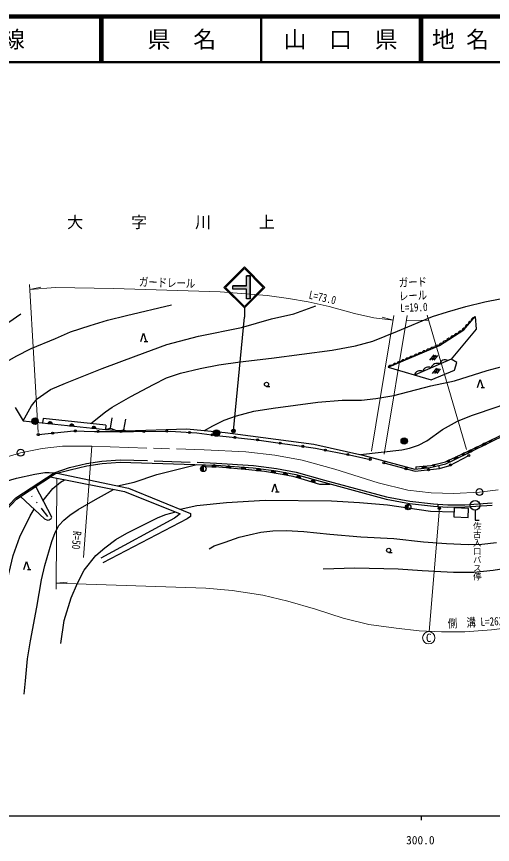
# Model space of a CAD drawing. Units: millimetres at full size, sheet at 1:1000; details may follow other scales. Extents: x 40000 to 680000, y 20000 to 380000.
# Drawn here: x 279441 to 383631, y 198715 to 380000 of the extents above; entities that cross this region are included whole.
import ezdxf
from ezdxf.enums import TextEntityAlignment as Align

# ---------------------------------------------------------------- set-up
doc = ezdxf.new("R2010")
doc.units = ezdxf.units.MM
doc.header["$LTSCALE"] = 1000
for name, pattern in [('CHAIN', [18.5, 12, -1.5, 3.5, -1.5]), ('DASHED', [7.5, 6, -1.5]), ('DOTTED', [1.75, 0.25, -1.5])]:
    doc.linetypes.add(name, pattern=pattern)
for name, color, linetype, lineweight in [('M-BGD', 7, 'Continuous', 25), ('M-BMK', 2, 'CHAIN', 13), ('M-BMK-SRVR', 3, 'Continuous', 25), ('M-STR-HTXT', 7, 'Continuous', 13), ('M-STR-STRC', 7, 'Continuous', 25), ('M-TTL', 2, 'Continuous', 140), ('M-TTL-BAND', 7, 'Continuous', 25), ('M-TTL-LINE', 7, 'Continuous', 50)]:
    doc.layers.add(name, color=color, linetype=linetype, lineweight=lineweight)
doc.layers.add('M-BMK-HTXT', color=7, linetype='Continuous')
doc.layers.add('M-TTL-TXT', color=7, linetype='Continuous')
doc.styles.add('@ＭＳ ゴシック', font='')
doc.styles.add('ＭＳ ゴシック', font='')
doc.styles.get('@ＭＳ ゴシック').set_extended_font_data('@MS Gothic')
doc.styles.get('ＭＳ ゴシック').set_extended_font_data('MS Gothic')

msp = doc.modelspace()

# ---------------------------------------------------------------- hatches: boundary and pattern name
at = {"layer": 'M-BGD'}
for points in [[(284180, 291406, -0.41421), (283480, 290706, -0.41421), (282780, 291406, -1)], [(286290, 290892, -0.82183), (287275, 290788)], [(291054, 290389, -0.82183), (292039, 290285)], [(295891, 289879, -0.82183), (296877, 289775)], [(323912, 288792, -0.41421), (323212, 288092, -0.41421), (322512, 288792, -1)], [(365014, 287050, -0.41421), (364314, 286350, -0.41421), (363614, 287050, -1)], [(381413, 285921, -0.82183), (382303, 286356)], [(383492, 287333), (382931, 287056, 0.84072)], [(378353, 284423, -0.82183), (379243, 284858)], [(379737, 285500), (380304, 285764, -0.84072)], [(373673, 282676), (374241, 282940, -0.84072)], [(375269, 282914, -0.82183), (376159, 283349)], [(376896, 284177), (377463, 284441, -0.84072)], [(320342, 281568, 0.41421), (319742, 280968, 0.41421), (320342, 280368)], [(322165, 281411, -0.82183), (323155, 281387)], [(325389, 281228, -0.82183), (326376, 281142)], [(328617, 280945, -0.82183), (329604, 280858)], [(368192, 281062, -0.82183), (369178, 281160)], [(370489, 281789), (371095, 281945, -0.84072)], [(331950, 280632, -0.82183), (332936, 280533)], [(335187, 280214, -0.82183), (336165, 280052)], [(337828, 279768, -0.82183), (338798, 279564)], [(340697, 279121, -0.82183), (341654, 278862)], [(343853, 278197, -0.82183), (344797, 277897)], [(365306, 273165, 0.41421), (364594, 272703, 0.41421), (365057, 271991)]]:
    msp.add_hatch(color=256, dxfattribs=at).paths.add_polyline_path(points)
at = {"layer": 'M-STR-STRC'}
for points in [[(329812, 320314), (329812, 318189), (330562, 318189), (330562, 323189), (329812, 323189), (329812, 321064), (326812, 321064), (326812, 320314)], [(326596, 289051, -1), (327271, 289481, -0.41421), (327148, 288929, -0.41421)], [(372244, 272441, -0.41421), (372144, 272102, -0.41421), (371805, 272202, -1)]]:
    msp.add_hatch(color=256, dxfattribs=at).paths.add_polyline_path(points)

# ---------------------------------------------------------------- linework, layer by layer
at = {"layer": 'M-BGD'}
for p, q in [((307412, 308871), (308165, 308871)), ((369928, 304760), (370875, 305933)), ((370324, 304979), (370542, 305249)), ((370411, 304789), (371240, 305845)), ((370729, 305481), (370947, 305751)), ((370740, 304922), (370958, 305192)), ((370895, 304779), (371665, 305795)), ((371137, 305414), (371355, 305684)), ((370529, 301839), (371477, 303013)), ((371013, 301869), (371842, 302924)), ((371330, 302561), (371548, 302830)), ((371496, 301859), (372266, 302875)), ((371739, 302494), (371956, 302763)), ((370925, 302059), (371143, 302329)), ((371341, 302002), (371559, 302271)), ((334172, 299008), (334922, 299008)), ((381128, 298764), (381880, 298764)), ((285238, 291981), (285136, 291014)), ((299012, 290527), (285238, 291981)), ((299983, 289853), (300392, 292126)), ((286290, 290892), (287275, 290788)), ((291054, 290389), (292039, 290285)), ((299012, 290527), (298910, 289560)), ((302942, 289539), (303351, 291812)), ((295891, 289879), (296877, 289775)), ((383492, 287333), (382931, 287056)), ((378353, 284423), (379243, 284858)), ((380304, 285764), (379737, 285500)), ((381413, 285921), (382303, 286356)), ((374241, 282940), (373673, 282676)), ((375269, 282914), (376159, 283349)), ((377463, 284441), (376896, 284177)), ((320342, 280368), (320342, 281568)), ((322165, 281411), (323155, 281387)), ((325389, 281228), (326376, 281142)), ((366848, 281399), (366895, 280934)), ((368192, 281062), (369178, 281160)), ((371095, 281945), (370489, 281789)), ((372059, 281027), (371894, 281703)), ((328617, 280945), (329604, 280858)), ((331950, 280632), (332936, 280533)), ((335187, 280214), (336165, 280052)), ((337828, 279768), (338798, 279564)), ((340697, 279121), (341654, 278862)), ((343853, 278197), (344797, 277897)), ((336157, 275900), (336909, 275900)), ((286314, 270536), (285027, 272132)), ((365057, 271991), (365306, 273165)), ((371685, 273205), (371655, 272706)), ((379827, 271923), (379827, 269749)), ((379827, 269749), (380717, 269749)), ((360911, 262666), (361661, 262666)), ((281824, 258909), (282577, 258909))]:
    msp.add_line(p, q, dxfattribs=at)
at = {"layer": 'M-BGD', "linetype": 'DOTTED'}
msp.add_line((285027, 272132), (282750, 274956), dxfattribs=at)
at = {"layer": 'M-BGD'}
for points in [[(295680, 290879), (298896, 293474), (300359, 294497), (304460, 296815), (309459, 299428), (312264, 300859), (315361, 301911), (319672, 302951), (323736, 303747), (328406, 304390), (335258, 305219), (348573, 306936), (353672, 307930), (357464, 308955), (362811, 311088), (370533, 314319), (373819, 315373), (377837, 316479), (381986, 317537), (391335, 319323)], [(271462, 300909), (274073, 302187), (275942, 303684), (279337, 305632), (282605, 307285), (287949, 309516), (291219, 310940), (295525, 312369), (299386, 313530), (303542, 314543), (313372, 316876)], [(280919, 291459), (282680, 294750), (283936, 296323), (286838, 298346), (290161, 299735), (298174, 302899), (305645, 305699), (312340, 308165), (319299, 310049), (328658, 311885), (335235, 313801), (340170, 314927), (344990, 316648)], [(265774, 303392), (268879, 306301), (273093, 309774), (277736, 313088), (280390, 314893)], [(360836, 303191), (372012, 307995), (377336, 311384), (379862, 314289)], [(379862, 314289), (380071, 311522), (374567, 304962), (366550, 301503)], [(306625, 308871), (307208, 310653), (307790, 308871)], [(360836, 303191), (370200, 300426), (375304, 302587), (375846, 304230), (374567, 304962)], [(320625, 289345), (322414, 290353), (324924, 291595), (327575, 292548), (331362, 293580), (335649, 294257), (345438, 295537), (350721, 296010), (354962, 296032), (358104, 296394), (362028, 297051), (370115, 299119), (375302, 300232), (382478, 302512), (389013, 304231)], [(354711, 284087), (363807, 285118), (365471, 285479), (367475, 286137), (369242, 287067), (372710, 289603), (375990, 291437), (379075, 292618), (384862, 294597), (391077, 297007), (396284, 298454), (398809, 299383), (400363, 299968), (403991, 300368), (406121, 300584), (408273, 301108), (409426, 301359), (410606, 301430), (412372, 301468)], [(380341, 298764), (380923, 300546), (381505, 298764)], [(279168, 294429), (280919, 291459), (298910, 289560), (303252, 289267), (316694, 289716), (325137, 288920), (344508, 286342), (355244, 283970), (366621, 280906), (370011, 281243), (373396, 282069), (375113, 282837), (386724, 288520)], [(346578, 259094), (353492, 259273), (362957, 259092), (368279, 258725), (375093, 258349), (379534, 258335), (383763, 258807), (392471, 260133), (396906, 261127), (400499, 262614), (406258, 266056), (412205, 270071), (417000, 273842), (423392, 278877), (427471, 282536), (431259, 285456), (433802, 287338), (437469, 289349), (442544, 291671), (445850, 293294), (447975, 293960), (449724, 294353)], [(366848, 281399), (370169, 281707), (373345, 282523), (380478, 285845), (394252, 292647)], [(284209, 288458), (291984, 289266), (296517, 289171), (305076, 289134), (313062, 289219), (318919, 288823), (323317, 288291), (332060, 287314), (344909, 285492), (352986, 283893), (356842, 283042)], [(298910, 289560), (299983, 289853), (301081, 289414)], [(301977, 289353), (302942, 289539), (303374, 289271)], [(359868, 282289), (366683, 280459), (372059, 281027), (374283, 281720), (378449, 283880)], [(260941, 246078), (264465, 254350), (269321, 262423), (272590, 267097), (279449, 274301), (287943, 279928), (291183, 280744), (294834, 281641), (298203, 282132), (302110, 282443), (311468, 282154), (323177, 281739), (331256, 281179), (336277, 280510), (340558, 279729), (346712, 278023), (360343, 274310), (365437, 273394), (370702, 272764), (371655, 272706)], [(301566, 277208), (305198, 278046), (310122, 279711), (318945, 281889)], [(320014, 281852), (320866, 281443), (323754, 281372), (330279, 280799), (333744, 280453), (337609, 279814), (339951, 279323), (342400, 278660), (345784, 277582), (348112, 277642)], [(323203, 282239), (331307, 281677), (336355, 281004), (340670, 280217), (346845, 278505), (360453, 274798), (365511, 273889), (370747, 273263), (371685, 273205)], [(206883, 257755), (233998, 252555), (243597, 253103), (253006, 260039), (268041, 274399), (269375, 275372), (270974, 276162), (275140, 277699), (279404, 278899), (283430, 279824), (285640, 280162), (286614, 280186), (287680, 280122)], [(260481, 246274), (264019, 254580), (268984, 262644), (272304, 267333), (279265, 274619), (287680, 280122)], [(286815, 279180), (303068, 275970), (315280, 271143), (314031, 270178), (297857, 261424)], [(288366, 280034), (303967, 276694), (317521, 271186), (317514, 270511), (316788, 270050), (298360, 260378)], [(285286, 274012), (287352, 276656), (289081, 278051), (289927, 278565)], [(335370, 275900), (335952, 277682), (336534, 275900)], [(280331, 274885), (285529, 270035), (286239, 269749), (286586, 269776), (287036, 270063), (287130, 270414), (283696, 277114)], [(281080, 231594), (281427, 234537), (281839, 239327), (282489, 243304), (283862, 250686), (284912, 256678), (285632, 259811), (287136, 265063), (287880, 267045), (288706, 268531), (289806, 269739), (291105, 270804), (292949, 272057), (296746, 274235), (300641, 276449)], [(315282, 272096), (318926, 272912), (325378, 273611), (333899, 274086), (348359, 273957), (354538, 273604), (360650, 273051), (370103, 271729), (375246, 271523)], [(273059, 230734), (273610, 236881), (275302, 247026), (276847, 254239), (278718, 261963), (280189, 266055), (282397, 270691), (283268, 272144)], [(289169, 242728), (289875, 247786), (291386, 252686), (292762, 255905), (294232, 258747), (296772, 261976), (298769, 263656), (301209, 265494), (303597, 266869), (310471, 270323), (312100, 270979), (314306, 271528)], [(321578, 263449), (322711, 264114), (325146, 264887), (328211, 266034), (330359, 266519), (332895, 267098), (335521, 267395), (338445, 267474), (342353, 267224), (348014, 266690), (354849, 266068), (362036, 265718), (368506, 264962), (373605, 264617), (378339, 264367), (381289, 264457), (384522, 264828)], [(281037, 258909), (281620, 260691), (282202, 258909)]]:
    msp.add_lwpolyline(points, dxfattribs=at)
at = {"layer": 'M-BGD', "linetype": 'DASHED'}
for points in [[(287680, 280122), (291046, 281225), (294738, 282132), (298147, 282629), (302098, 282944), (311485, 282654), (323203, 282239)], [(371655, 272706), (373845, 272572), (377613, 272609), (384173, 273069)], [(371685, 273205), (373858, 273072), (377593, 273109), (384089, 273564)]]:
    msp.add_lwpolyline(points, dxfattribs=at)
at = {"layer": 'M-BGD'}
msp.add_lwpolyline([(375202, 270422), (378321, 270298), (378400, 272307), (375282, 272430)], close=True, dxfattribs=at)
for centre, radius in [((334172, 299458), 450), ((283480, 291406), 700), ((284209, 288458), 225), ((287346, 288784), 225), ((292321, 289259), 225), ((297320, 289168), 225), ((302320, 289146), 225), ((307320, 289158), 225), ((312320, 289211), 225), ((317310, 288932), 225), ((322282, 288416), 225), ((323212, 288792), 700), ((327250, 287851), 225), ((332218, 287291), 225), ((337169, 286589), 225), ((364314, 287050), 700), ((342119, 285888), 225), ((347050, 285068), 225), ((351955, 284097), 225), ((356842, 283042), 225), ((378449, 283880), 225), ((320342, 280968), 600), ((359868, 282289), 225), ((364697, 280993), 225), ((369611, 280769), 225), ((374468, 281816), 225), ((379827, 272973), 1050), ((365181, 272578), 600), ((360911, 263116), 450)]:
    msp.add_circle(centre, radius, dxfattribs=at)
for centre, radius, start, end in [((379603, 313420), 625, 85.86776, 192.12797), ((378291, 311910), 625, 85.86776, 192.12797), ((378947, 312665), 625, 85.86776, 192.12797), ((375027, 309469), 625, 69.354, 175.61421), ((375870, 310006), 625, 69.354, 175.61421), ((376714, 310543), 625, 69.354, 175.61421), ((377557, 311175), 625, 78.0037, 184.26391), ((372482, 307865), 625, 67.83083, 174.09104), ((373340, 308395), 625, 69.354, 175.61421), ((374183, 308932), 625, 69.354, 175.61421), ((367874, 305808), 625, 60.12784, 166.38804), ((368793, 306203), 625, 60.12784, 166.38804), ((369712, 306598), 625, 60.12784, 166.38804), ((370630, 306992), 625, 60.12784, 166.38804), ((371549, 307387), 625, 60.12784, 166.38804), ((364199, 304228), 625, 60.12784, 166.38804), ((365118, 304623), 625, 60.12784, 166.38804), ((366037, 305018), 625, 60.12784, 166.38804), ((366955, 305413), 625, 60.12784, 166.38804), ((373275, 303587), 1250, 60.20461, 166.46481), ((361443, 303044), 625, 60.12784, 166.38804), ((362362, 303439), 625, 60.12784, 166.38804), ((363280, 303833), 625, 60.12784, 166.38804), ((369602, 302003), 1250, 60.20461, 166.46481), ((371438, 302795), 1250, 60.20461, 166.46481), ((367765, 301211), 1250, 60.20461, 166.46481), ((286773, 290743), 505, 5.14751, 162.8057), ((291536, 290240), 505, 5.14751, 162.8057), ((296374, 289729), 505, 5.14751, 162.8057), ((381901, 286051), 505, 37.2502, 194.90839), ((383187, 287244), 318, 216.17216, 16.3899), ((378841, 284553), 505, 37.2502, 194.90839), ((379997, 285681), 318, 214.86613, 15.08386), ((373934, 282857), 318, 214.86613, 15.08386), ((375757, 283043), 505, 37.2502, 194.90839), ((377156, 284358), 318, 214.86613, 15.08386), ((322658, 281301), 505, 9.75167, 167.40986), ((325874, 281087), 505, 6.15088, 163.80907), ((329102, 280804), 505, 6.15088, 163.80907), ((368695, 281014), 505, 16.84112, 174.49931), ((370778, 281920), 318, 204.29263, 4.51036), ((332433, 280485), 505, 5.46729, 163.12548), ((335660, 280037), 505, 1.78224, 159.44043), ((338293, 279570), 505, 359.32952, 156.98771), ((341150, 278897), 505, 356.03185, 153.69004), ((344295, 277954), 505, 353.5053, 151.16349)]:
    msp.add_arc(centre, radius, start, end, dxfattribs=at)
at = {"layer": 'M-BMK'}
msp.add_lwpolyline([(276199, 283249), (280323, 284489), (285017, 285422), (289485, 285928), (295939, 285906), (320510, 285112), (329658, 284656), (335996, 283925), (341955, 282887), (349136, 280923), (358632, 277870), (365094, 276282), (370207, 275707), (375198, 275561), (380797, 275884), (384860, 276367)], dxfattribs=at)
at = {"layer": 'M-BMK-SRVR'}
for centre in [(280323, 284489), (380797, 275884)]:
    msp.add_circle(centre, 750, dxfattribs=at)
at = {"layer": 'M-STR-HTXT'}
for p, q in [((284174, 288931), (282297, 321314)), ((282360, 320235), (284760, 320750)), ((357170, 284851), (362051, 314558)), ((361883, 313535), (359513, 314175)), ((359931, 284141), (364938, 314540)), ((369326, 314580), (377916, 285165)), ((364743, 313357), (369628, 313545)), ((294091, 261542), (295939, 285906)), ((288079, 254615), (288280, 278891)), ((372025, 272322), (369788, 245312)), ((288090, 255921), (290531, 256181))]:
    msp.add_line(p, q, dxfattribs=at)
for points in [[(282360, 320235), (287941, 320637), (300693, 320455), (324004, 319740), (334314, 318915), (338970, 318258), (343307, 317537), (347878, 316512), (353408, 314957), (357690, 314059), (361883, 313535)], [(288090, 255921), (320880, 254828), (326653, 254353), (333376, 253319), (338813, 252008), (344855, 250216), (350933, 248240), (356570, 246882), (362517, 246110), (367557, 245512), (372493, 245256), (377555, 245302), (383389, 245673), (391616, 246706)]]:
    msp.add_lwpolyline(points, dxfattribs=at)
msp.add_circle((369677, 243966), 1350, dxfattribs=at)
at = {"layer": 'M-STR-STRC'}
for p, q in [((324812, 320689), (329312, 325189)), ((325166, 320689), (329312, 324836)), ((333813, 320689), (329312, 325189)), ((333459, 320689), (329312, 324836)), ((330562, 323189), (329812, 323189)), ((329812, 321064), (329812, 323189)), ((330562, 318189), (330562, 323189)), ((326812, 320314), (326812, 321064)), ((329812, 321064), (326812, 321064)), ((324812, 320689), (329312, 316189)), ((325166, 320689), (329312, 316542)), ((329812, 320314), (326812, 320314)), ((329312, 316542), (333459, 320689)), ((329313, 316189), (333813, 320689)), ((329812, 318189), (329812, 320314)), ((330562, 318189), (329812, 318189)), ((329312, 316189), (329312, 314189)), ((326934, 289266), (329312, 314189))]:
    msp.add_line(p, q, dxfattribs=at)
msp.add_lwpolyline([(326812, 321064), (329812, 321064), (329812, 323189), (330562, 323189), (330562, 318189), (329812, 318189), (329812, 320314), (326812, 320314)], close=True, dxfattribs=at)
for centre, radius in [((326934, 289266), 400), ((372025, 272322), 250)]:
    msp.add_circle(centre, radius, dxfattribs=at)
at = {"layer": 'M-TTL'}
msp.add_line((680000, 380000), (40000, 380000), dxfattribs=at)
at = {"layer": 'M-TTL-BAND'}
for p, q in [((40000, 205000), (579000, 205000)), ((368000, 205000), (368000, 204000))]:
    msp.add_line(p, q, dxfattribs=at)
at = {"layer": 'M-TTL-LINE'}
for p, q in [((297750, 380000), (297750, 370000)), ((298250, 380000), (298250, 370000)), ((333000, 380000), (333000, 370000)), ((367750, 380000), (367750, 370000)), ((368250, 380000), (368250, 370000)), ((40000, 370000), (680000, 370000))]:
    msp.add_line(p, q, dxfattribs=at)

# ---------------------------------------------------------------- texts
at = {"layer": 'M-BMK-HTXT', "style": 'ＭＳ ゴシック'}
msp.add_text('大\u3000\u3000\u3000字\u3000\u3000\u3000川\u3000\u3000\u3000上', height=2566, dxfattribs=at).set_placement((313264, 334985), align=Align.MIDDLE_CENTER)
at = {"layer": 'M-BMK-HTXT', "style": '@ＭＳ ゴシック'}
msp.add_text('佐古入口バス停', height=1320, rotation=270, dxfattribs=at).set_placement((380269, 269395), align=Align.MIDDLE_LEFT)
at = {"layer": 'M-STR-HTXT', "style": 'ＭＳ ゴシック', "width": 0.8}
for s, rotation, p in [('ガードレール', 358.243, (312353, 320246)), ('ガード', 2.203, (366263, 320354)), ('L=73.0', 347.363, (346109, 317061)), ('レール', 2.203, (366291, 317419)), ('L=19.0', 2.203, (366483, 314868)), ('R=50', 265.662, (291136, 265451)), ('側\u3000溝 L=262.5', 2.947, (380993, 245948))]:
    msp.add_text(s, height=1833, rotation=rotation, dxfattribs=at).set_placement(p, align=Align.BOTTOM_CENTER)
at = {"layer": 'M-STR-HTXT', "style": 'ＭＳ ゴシック'}
msp.add_text('C', height=1833, dxfattribs=at).set_placement((369677, 243966), align=Align.MIDDLE_CENTER)
at = {"layer": 'M-TTL-BAND', "style": 'ＭＳ ゴシック'}
msp.add_text('300.0', height=1833, dxfattribs=at).set_placement((367844, 198195), align=Align.BOTTOM_CENTER)
at = {"layer": 'M-TTL-TXT', "style": 'ＭＳ ゴシック'}
for s, p in [('主要地方道\u3000新南陽津和野線', (216234, 375000)), ('地 名', (370380, 375000))]:
    msp.add_text(s, height=3666, dxfattribs=at).set_placement(p, align=Align.MIDDLE_LEFT)
for s, p in [('県\u3000名', (315625, 375000)), ('山\u3000口\u3000県', (350375, 375000))]:
    msp.add_text(s, height=3666, dxfattribs=at).set_placement(p, align=Align.MIDDLE_CENTER)

doc.saveas('drawing.dxf')
